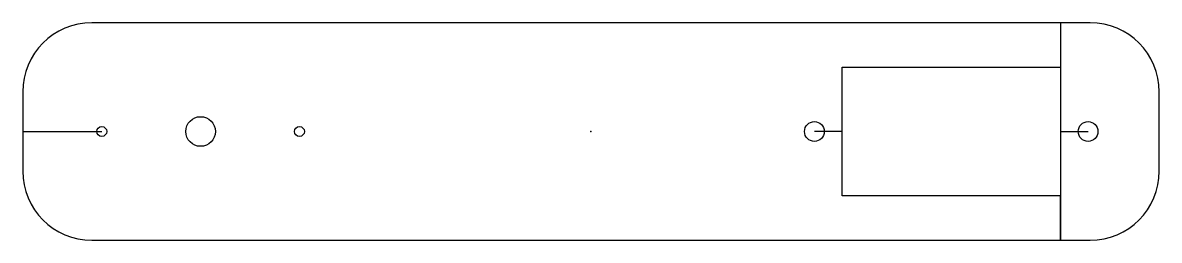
# Model space of a CAD drawing. Header units: centimetres. Extents: x -5.7 to 5.8, y -1.1 to 1.1.
import ezdxf

# ---------------------------------------------------------------- set-up
doc = ezdxf.new("R2010")
doc.units = ezdxf.units.CM
doc.header["$MEASUREMENT"] = 0
doc.layers.add('arm 1 v3_Sketch1', color=7, linetype='Continuous')

msp = doc.modelspace()

# ---------------------------------------------------------------- linework, layer by layer
at = {"layer": 'arm 1 v3_Sketch1'}
for p, q in [((5.05, 1.1), (-5.05, 1.1)), ((4.75, 1.1), (4.75, -1.1)), ((2.54, 0.65), (4.75, 0.65)), ((2.54, -0.65), (2.54, 0.65)), ((4.75, 0.65), (4.75, -0.65)), ((-5.75, 0.4), (-5.75, -0.4)), ((5.75, -0.4), (5.75, 0.4)), ((-5.75, 0), (-4.95, 0)), ((4.75, 0), (5.03, 0)), ((2.54, 0), (2.26, 0)), ((4.75, -0.65), (2.54, -0.65)), ((4.75, -1.1), (4.75, -0.65)), ((-5.05, -1.1), (5.05, -1.1))]:
    msp.add_line(p, q, dxfattribs=at)
for centre, radius in [((-3.95, 0), 0.15), ((-4.95, 0), 0.05), ((-2.95, 0), 0.05), ((2.26, 0), 0.1), ((5.03, 0), 0.1)]:
    msp.add_circle(centre, radius, dxfattribs=at)
for centre, start, end in [((-5.05, 0.4), 90, 180), ((5.05, 0.4), 0, 90), ((-5.05, -0.4), 180, 270), ((5.05, -0.4), 270, 360)]:
    msp.add_arc(centre, 0.7, start, end, dxfattribs=at)
msp.add_point((0, 0), dxfattribs=at)
msp.add_point((0, 0), dxfattribs=at)

doc.saveas('drawing.dxf')
